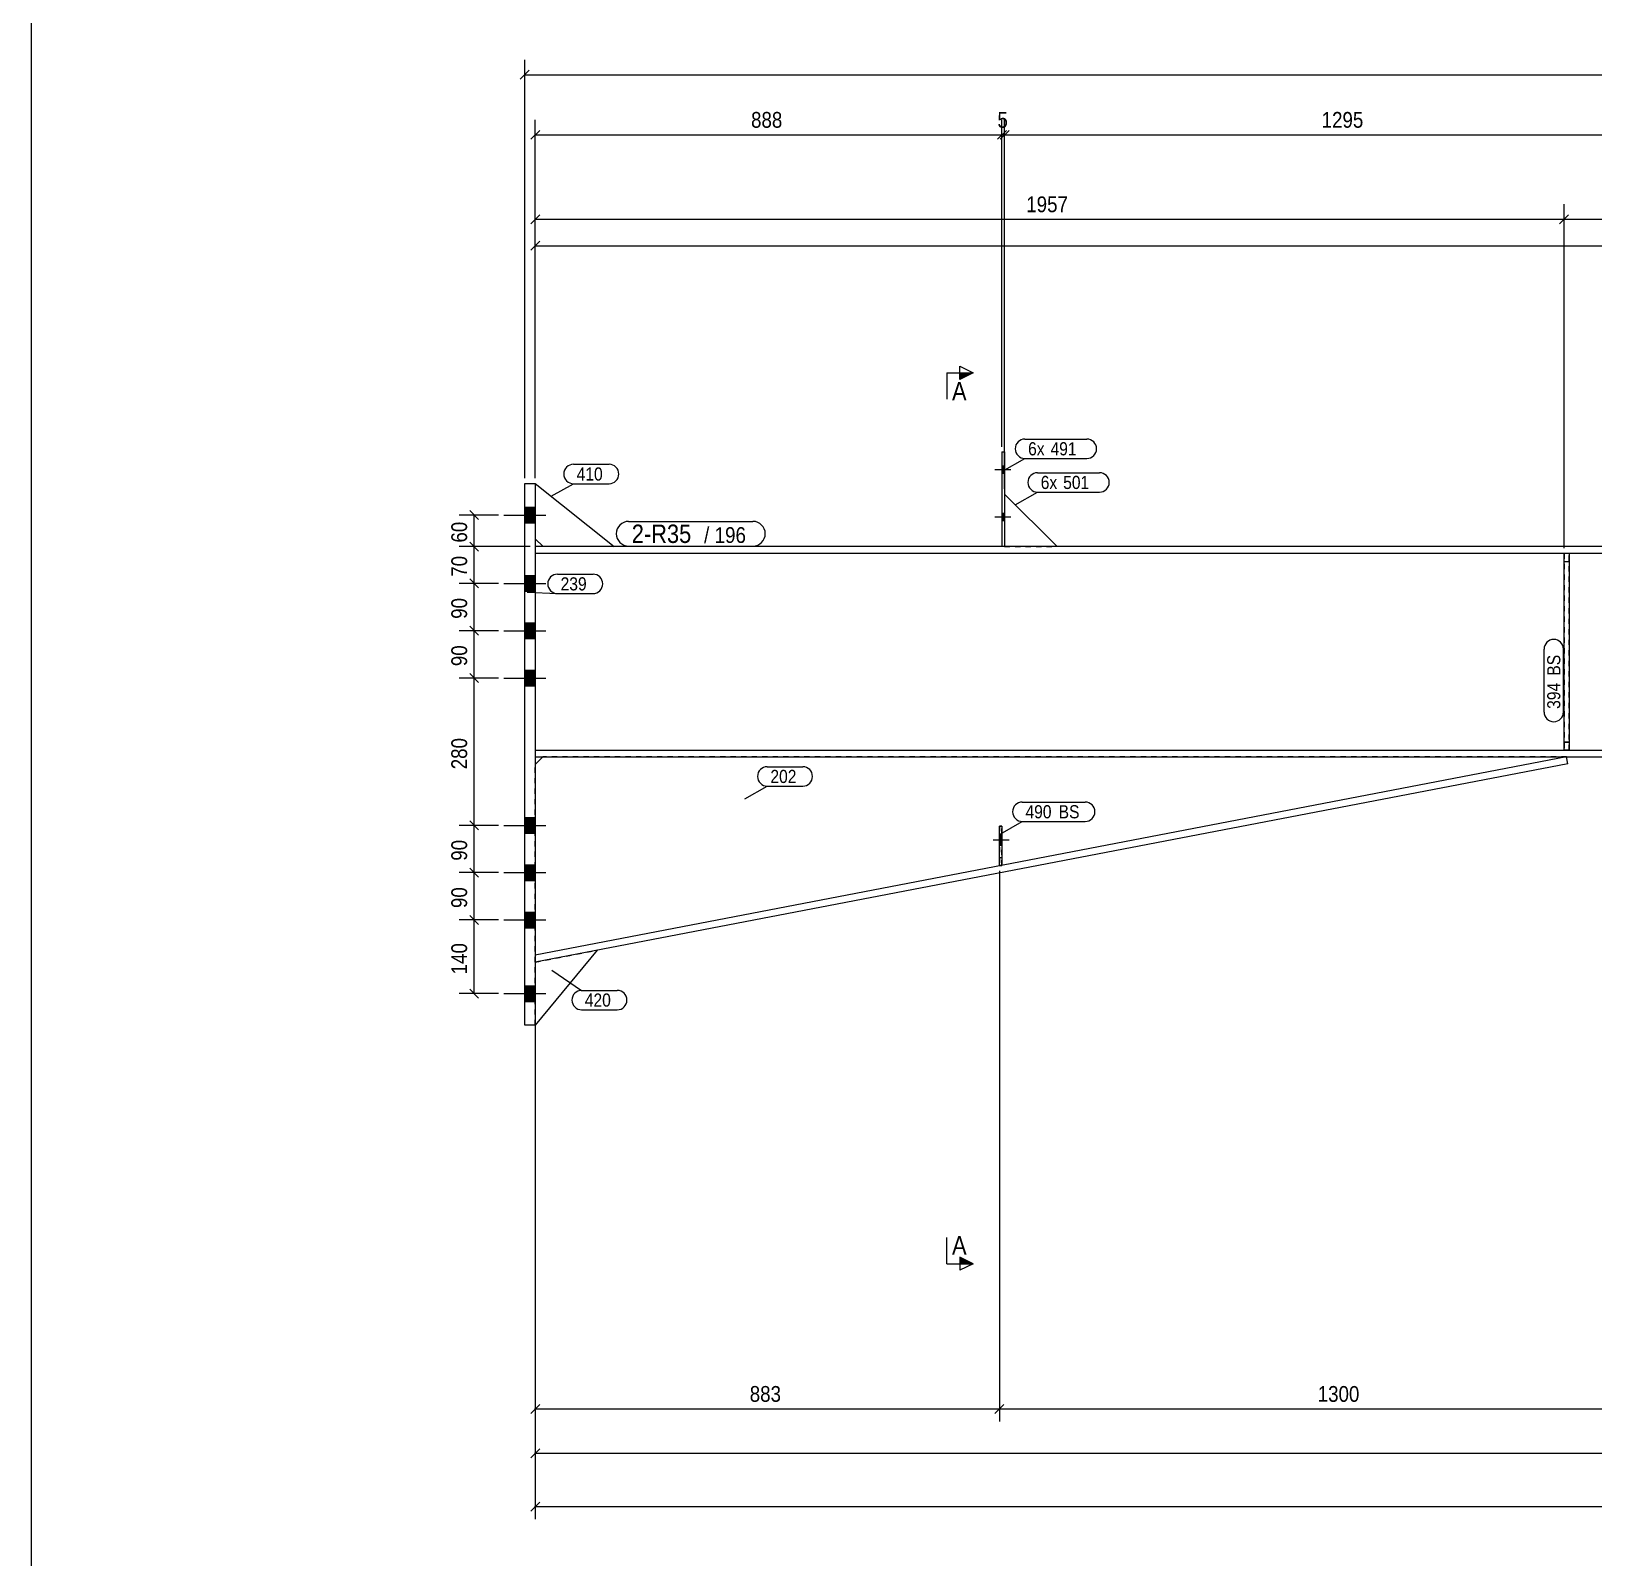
# Model space of a CAD drawing. Header units: millimetres. Extents: x 2 to 1174, y 1 to 825.
# Drawn here: x 5 to 302.2, y 283 to 573.3 of the extents above; entities that cross this region are included whole.
import ezdxf

# ---------------------------------------------------------------- set-up
doc = ezdxf.new("R2010")
doc.units = ezdxf.units.MM
for name, pattern in [('XKITLINE00', [0]), ('XKITLINE01', [4, 1, -1, 1, -1]), ('XKITLINE02', [4, 2, -2])]:
    doc.linetypes.add(name, pattern=pattern)
for name, color, linetype, lineweight in [('Bolt', 3, 'Continuous', 0), ('Dimensions', 7, 'Continuous', 0), ('DrawingSheet', 5, 'Continuous', 0), ('Part', 2, 'Continuous', 0), ('PartMark', 7, 'Continuous', 0), ('Section', 6, 'Continuous', 0)]:
    doc.layers.add(name, color=color, linetype=linetype, lineweight=lineweight)
doc.styles.add('ARIAL', font='ARIAL.TTF')

# ---------------------------------------------------------------- blocks, each defined once
blk = doc.blocks.new('*A5')
at = {"layer": 'Bolt'}
for points in [[(100.86, 479.74), (98.86, 479.74), (98.86, 482.74), (100.86, 482.74)], [(100.86, 479.74), (98.86, 479.74), (98.86, 482.74), (100.86, 482.74)], [(100.86, 466.74), (98.86, 466.74), (98.86, 469.74), (100.86, 469.74)], [(100.86, 466.74), (98.86, 466.74), (98.86, 469.74), (100.86, 469.74)], [(100.86, 457.74), (98.86, 457.74), (98.86, 460.74), (100.86, 460.74)], [(100.86, 457.74), (98.86, 457.74), (98.86, 460.74), (100.86, 460.74)], [(100.86, 448.74), (98.86, 448.74), (98.86, 451.74), (100.86, 451.74)], [(100.86, 448.74), (98.86, 448.74), (98.86, 451.74), (100.86, 451.74)], [(100.86, 420.74), (98.86, 420.74), (98.86, 423.74), (100.86, 423.74)], [(100.86, 420.74), (98.86, 420.74), (98.86, 423.74), (100.86, 423.74)], [(100.86, 411.74), (98.86, 411.74), (98.86, 414.74), (100.86, 414.74)], [(100.86, 411.74), (98.86, 411.74), (98.86, 414.74), (100.86, 414.74)], [(100.86, 402.74), (98.86, 402.74), (98.86, 405.74), (100.86, 405.74)], [(100.86, 402.74), (98.86, 402.74), (98.86, 405.74), (100.86, 405.74)], [(100.86, 388.74), (98.86, 388.74), (98.86, 391.74), (100.86, 391.74)], [(100.86, 388.74), (98.86, 388.74), (98.86, 391.74), (100.86, 391.74)]]:
    blk.add_hatch(color=3, dxfattribs=at).paths.add_polyline_path(points, flags=17)
at = {"layer": 'Bolt', "color": 3, "linetype": 'XKITLINE00', "lineweight": 0}
for p, q in [((98.86, 482.74), (100.86, 482.74)), ((98.86, 482.74), (100.86, 482.74)), ((94.86, 481.24), (102.86, 481.24)), ((94.86, 481.24), (102.86, 481.24)), ((98.86, 479.74), (100.86, 479.74)), ((98.86, 479.74), (100.86, 479.74)), ((98.86, 469.74), (100.86, 469.74)), ((98.86, 469.74), (100.86, 469.74)), ((94.86, 468.24), (102.86, 468.24)), ((94.86, 468.24), (102.86, 468.24)), ((98.86, 466.74), (100.86, 466.74)), ((98.86, 466.74), (100.86, 466.74)), ((98.86, 460.74), (100.86, 460.74)), ((98.86, 460.74), (100.86, 460.74)), ((94.86, 459.24), (102.86, 459.24)), ((94.86, 459.24), (102.86, 459.24)), ((98.86, 457.74), (100.86, 457.74)), ((98.86, 457.74), (100.86, 457.74)), ((98.86, 451.74), (100.86, 451.74)), ((98.86, 451.74), (100.86, 451.74)), ((94.86, 450.24), (102.86, 450.24)), ((94.86, 450.24), (102.86, 450.24)), ((98.86, 448.74), (100.86, 448.74)), ((98.86, 448.74), (100.86, 448.74)), ((94.86, 422.24), (102.86, 422.24)), ((94.86, 422.24), (102.86, 422.24)), ((98.86, 423.74), (100.86, 423.74)), ((98.86, 423.74), (100.86, 423.74)), ((98.86, 420.74), (100.86, 420.74)), ((98.86, 420.74), (100.86, 420.74)), ((94.86, 413.24), (102.86, 413.24)), ((94.86, 413.24), (102.86, 413.24)), ((98.86, 414.74), (100.86, 414.74)), ((98.86, 414.74), (100.86, 414.74)), ((98.86, 411.74), (100.86, 411.74)), ((98.86, 411.74), (100.86, 411.74)), ((94.86, 404.24), (102.86, 404.24)), ((94.86, 404.24), (102.86, 404.24)), ((98.86, 405.74), (100.86, 405.74)), ((98.86, 405.74), (100.86, 405.74)), ((98.86, 402.74), (100.86, 402.74)), ((98.86, 402.74), (100.86, 402.74)), ((94.86, 390.24), (102.86, 390.24)), ((94.86, 390.24), (102.86, 390.24)), ((98.86, 391.74), (100.86, 391.74)), ((98.86, 391.74), (100.86, 391.74)), ((98.86, 388.74), (100.86, 388.74)), ((98.86, 388.74), (100.86, 388.74))]:
    blk.add_line(p, q, dxfattribs=at)
blk = doc.blocks.new('*A6')
at = {"layer": 'Part', "color": 2, "linetype": 'XKITLINE00', "lineweight": 0}
for p, q in [((98.86, 384.24), (98.86, 487.24)), ((98.86, 487.24), (100.86, 487.24)), ((100.86, 487.24), (100.86, 384.24)), ((100.86, 384.24), (98.86, 384.24))]:
    blk.add_line(p, q, dxfattribs=at)
blk = doc.blocks.new('*A7')
at = {"layer": 'Part', "color": 2, "linetype": 'XKITLINE00', "lineweight": 0}
for p, q in [((100.86, 487.24), (115.86, 475.24)), ((102.36, 475.24), (100.86, 476.74))]:
    blk.add_line(p, q, dxfattribs=at)
at = {"layer": 'Part', "color": 7, "linetype": 'XKITLINE01', "lineweight": 0}
for p, q in [((100.86, 487.24), (100.86, 476.74)), ((115.86, 475.24), (102.36, 475.24))]:
    blk.add_line(p, q, dxfattribs=at)
blk = doc.blocks.new('*A10')
at = {"layer": 'Part', "color": 7, "linetype": 'XKITLINE01', "lineweight": 0}
for p, q in [((189.12, 422.11), (189.12, 414.61)), ((189.62, 422.11), (189.12, 422.11)), ((189.62, 414.61), (189.62, 422.11)), ((189.12, 416.11), (189.62, 416.11)), ((189.12, 414.61), (189.62, 414.61))]:
    blk.add_line(p, q, dxfattribs=at)
blk = doc.blocks.new('*A11')
at = {"layer": 'Part', "color": 2, "linetype": 'XKITLINE00', "lineweight": 0}
for p, q in [((189.12, 414.61), (189.12, 422.11)), ((189.12, 422.11), (189.62, 422.11)), ((189.62, 422.11), (189.62, 414.61)), ((189.62, 414.61), (189.12, 414.61))]:
    blk.add_line(p, q, dxfattribs=at)
at = {"layer": 'Part', "color": 7, "linetype": 'XKITLINE01', "lineweight": 0}
blk.add_line((189.12, 416.11), (189.62, 416.11), dxfattribs=at)
blk = doc.blocks.new('*A12')
at = {"layer": 'Part', "color": 2, "linetype": 'XKITLINE00', "lineweight": 0}
blk.add_line((200.12, 475.24), (190.12, 485.24), dxfattribs=at)
at = {"layer": 'Part', "color": 7, "linetype": 'XKITLINE01', "lineweight": 0}
for p, q in [((190.12, 485.24), (190.12, 475.24)), ((190.12, 475.24), (200.12, 475.24))]:
    blk.add_line(p, q, dxfattribs=at)
blk = doc.blocks.new('*A13')
at = {"layer": 'Part', "color": 2, "linetype": 'XKITLINE00', "lineweight": 0}
for p, q in [((189.62, 493.24), (190.12, 493.24)), ((189.62, 493.24), (189.62, 475.24)), ((190.12, 493.24), (190.12, 475.24))]:
    blk.add_line(p, q, dxfattribs=at)
at = {"layer": 'Part', "color": 7, "linetype": 'XKITLINE01', "lineweight": 0}
blk.add_line((190.12, 475.24), (189.62, 475.24), dxfattribs=at)
blk = doc.blocks.new('*A49')
at = {"layer": 'Part', "color": 7, "linetype": 'XKITLINE01', "lineweight": 0}
for p, q in [((297.52, 473.94), (296.52, 473.94)), ((296.52, 473.94), (296.52, 436.54)), ((297.52, 436.54), (297.52, 473.94)), ((296.52, 472.44), (297.52, 472.44)), ((296.52, 438.04), (297.52, 438.04)), ((296.52, 436.54), (297.52, 436.54))]:
    blk.add_line(p, q, dxfattribs=at)
blk = doc.blocks.new('*A50')
at = {"layer": 'Part', "color": 2, "linetype": 'XKITLINE00', "lineweight": 0}
for p, q in [((296.52, 436.54), (296.52, 473.94)), ((297.52, 473.94), (297.52, 436.54))]:
    blk.add_line(p, q, dxfattribs=at)
at = {"layer": 'Part', "color": 7, "linetype": 'XKITLINE01', "lineweight": 0}
for p, q in [((297.52, 473.94), (296.52, 473.94)), ((296.52, 472.44), (297.52, 472.44)), ((297.52, 438.04), (296.52, 438.04)), ((297.52, 436.54), (296.52, 436.54))]:
    blk.add_line(p, q, dxfattribs=at)
blk = doc.blocks.new('*A51')
at = {"layer": 'Part', "color": 2, "linetype": 'XKITLINE00', "lineweight": 0}
for p, q in [((100.86, 433.78), (102.32, 435.24)), ((297.02, 435.24), (100.86, 397.56)), ((297.27, 433.96), (100.86, 396.24)), ((297.27, 433.96), (297.02, 435.24))]:
    blk.add_line(p, q, dxfattribs=at)
at = {"layer": 'Part', "color": 7, "linetype": 'XKITLINE01', "lineweight": 0}
for p, q in [((297.02, 435.24), (102.32, 435.24)), ((100.86, 396.24), (100.86, 433.78))]:
    blk.add_line(p, q, dxfattribs=at)
blk = doc.blocks.new('*A55')
at = {"layer": 'Bolt', "color": 3, "linetype": 'XKITLINE02', "lineweight": 0}
for p, q in [((190.97, 419.41), (187.97, 419.41)), ((189.62, 420.39), (189.12, 420.39)), ((189.62, 418.43), (189.12, 418.43))]:
    blk.add_line(p, q, dxfattribs=at)
blk = doc.blocks.new('*A56')
at = {"layer": 'Bolt'}
blk.add_hatch(color=3, dxfattribs=at).paths.add_polyline_path([(189.62, 418.43), (189.12, 418.43), (189.12, 420.39), (189.62, 420.39)], flags=17)
at = {"layer": 'Bolt', "color": 3, "linetype": 'XKITLINE00', "lineweight": 0}
for p, q in [((190.97, 419.41), (187.97, 419.41)), ((189.62, 420.39), (189.12, 420.39)), ((189.62, 418.43), (189.12, 418.43))]:
    blk.add_line(p, q, dxfattribs=at)
blk = doc.blocks.new('*A57')
at = {"layer": 'Bolt'}
for points in [[(189.62, 490.54), (190.12, 490.54), (190.12, 489.14), (189.62, 489.14)], [(189.62, 490.54), (190.12, 490.54), (190.12, 489.14), (189.62, 489.14)], [(189.62, 481.54), (190.12, 481.54), (190.12, 480.14), (189.62, 480.14)], [(189.62, 481.54), (190.12, 481.54), (190.12, 480.14), (189.62, 480.14)]]:
    blk.add_hatch(color=3, dxfattribs=at).paths.add_polyline_path(points, flags=17)
at = {"layer": 'Bolt', "color": 3, "linetype": 'XKITLINE00', "lineweight": 0}
for p, q in [((190.12, 490.54), (189.62, 490.54)), ((190.12, 490.54), (189.62, 490.54)), ((191.28, 489.84), (188.28, 489.84)), ((191.28, 489.84), (188.28, 489.84)), ((190.12, 489.14), (189.62, 489.14)), ((190.12, 489.14), (189.62, 489.14)), ((190.12, 481.54), (189.62, 481.54)), ((190.12, 481.54), (189.62, 481.54)), ((191.28, 480.84), (188.28, 480.84)), ((191.28, 480.84), (188.28, 480.84)), ((190.12, 480.14), (189.62, 480.14)), ((190.12, 480.14), (189.62, 480.14))]:
    blk.add_line(p, q, dxfattribs=at)
blk = doc.blocks.new('*A77')
at = {"layer": 'Part'}
blk.add_hatch(color=2, dxfattribs=at).paths.add_polyline_path([(511.37, 476.64), (512.97, 476.64), (512.17, 475.24)], flags=17)
at = {"layer": 'Part', "color": 2, "linetype": 'XKITLINE00', "lineweight": 0}
for p, q in [((512.17, 475.24), (511.37, 476.64)), ((511.37, 476.64), (512.97, 476.64)), ((512.97, 476.64), (512.17, 475.24)), ((345.12, 475.24), (100.86, 475.24)), ((345.12, 473.94), (100.86, 473.94)), ((386.7, 475.24), (345.22, 475.24)), ((386.7, 473.94), (345.22, 473.94)), ((428.6, 475.24), (386.8, 475.24)), ((428.6, 473.94), (386.8, 473.94)), ((470.18, 475.24), (428.7, 475.24)), ((470.18, 473.94), (428.7, 473.94)), ((512.08, 475.24), (470.28, 475.24)), ((512.08, 473.94), (470.28, 473.94)), ((530.81, 475.24), (512.18, 475.24)), ((530.81, 473.94), (512.18, 473.94)), ((530.81, 474.24), (530.81, 473.94)), ((100.86, 436.54), (345.12, 436.54)), ((100.86, 435.24), (345.12, 435.24)), ((345.22, 436.54), (386.7, 436.54)), ((345.22, 435.24), (386.7, 435.24)), ((386.8, 436.54), (428.6, 436.54)), ((386.8, 435.24), (428.6, 435.24)), ((428.7, 436.54), (470.18, 436.54)), ((428.7, 435.24), (470.18, 435.24)), ((470.28, 436.54), (512.08, 436.54)), ((470.28, 435.24), (512.08, 435.24)), ((512.18, 436.54), (530.81, 436.54)), ((512.18, 435.24), (530.81, 435.24)), ((530.81, 435.24), (530.81, 436.54))]:
    blk.add_line(p, q, dxfattribs=at)
at = {"layer": 'Part', "color": 7, "linetype": 'XKITLINE01', "lineweight": 0}
for p, q in [((100.86, 475.24), (100.86, 435.24)), ((530.81, 475.24), (530.81, 474.24)), ((530.81, 436.54), (530.81, 473.94))]:
    blk.add_line(p, q, dxfattribs=at)
at = {"layer": 'Part', "color": 2, "linetype": 'XKITLINE00', "lineweight": 0}
blk.add_circle((512.17, 476.14), 1, dxfattribs=at)
blk = doc.blocks.new('*A78')
at = {"layer": 'Part', "color": 2, "linetype": 'XKITLINE00', "lineweight": 0}
blk.add_line((112.64, 398.5), (100.86, 384.24), dxfattribs=at)
at = {"layer": 'Part', "color": 7, "linetype": 'XKITLINE01', "lineweight": 0}
for p, q in [((100.86, 396.24), (112.64, 398.5)), ((100.86, 384.24), (100.86, 396.24))]:
    blk.add_line(p, q, dxfattribs=at)
blk = doc.blocks.new('*A174')
at = {"layer": 'DrawingSheet', "color": 5, "linetype": 'XKITLINE00', "lineweight": 0}
blk.add_line((5, 825), (5, 5), dxfattribs=at)
blk = doc.blocks.new('*A182')
at = {"layer": 'Dimensions', "color": 7, "linetype": 'XKITLINE00', "lineweight": 0}
for p, q in [((98.86, 488.24), (98.86, 567.83)), ((99.7, 565.83), (98.01, 564.13)), ((98.86, 564.98), (933.27, 564.98))]:
    blk.add_line(p, q, dxfattribs=at)
at = {"layer": 'Dimensions', "color": 3}
blk.add_point((98.86, 564.98), dxfattribs=at)
blk = doc.blocks.new('*A183')
at = {"layer": 'Dimensions', "color": 7, "linetype": 'XKITLINE00', "lineweight": 0}
for p, q in [((88.39, 476.09), (90.09, 474.39)), ((99.86, 475.24), (86.39, 475.24)), ((89.24, 468.24), (89.24, 475.24)), ((93.86, 468.24), (86.39, 468.24)), ((88.39, 469.09), (90.09, 467.39))]:
    blk.add_line(p, q, dxfattribs=at)
at = {"layer": 'Dimensions', "color": 3}
for p in [(89.24, 475.24), (89.24, 468.24)]:
    blk.add_point(p, dxfattribs=at)
at = {"layer": 'Dimensions', "color": 3, "style": 'ARIAL', "width": 0.85}
blk.add_text('70', height=3, rotation=90.0002, dxfattribs=at).set_placement((87.89, 469.51))
blk = doc.blocks.new('*A184')
at = {"layer": 'Dimensions', "color": 7, "linetype": 'XKITLINE00', "lineweight": 0}
for p, q in [((88.39, 482.09), (90.09, 480.39)), ((93.86, 481.24), (86.39, 481.24)), ((89.24, 475.24), (89.24, 481.24)), ((88.39, 476.09), (90.09, 474.39)), ((99.86, 475.24), (86.39, 475.24))]:
    blk.add_line(p, q, dxfattribs=at)
at = {"layer": 'Dimensions', "color": 3}
for p in [(89.24, 481.24), (89.24, 475.24)]:
    blk.add_point(p, dxfattribs=at)
at = {"layer": 'Dimensions', "color": 3, "style": 'ARIAL', "width": 0.85}
blk.add_text('60', height=3, rotation=90.0002, dxfattribs=at).set_placement((87.89, 476.01))
blk = doc.blocks.new('*A186')
at = {"layer": 'Dimensions', "color": 7, "linetype": 'XKITLINE00', "lineweight": 0}
for p, q in [((93.86, 404.24), (86.39, 404.24)), ((88.39, 405.09), (90.09, 403.39)), ((89.24, 390.24), (89.24, 404.24)), ((93.86, 390.24), (86.39, 390.24)), ((88.39, 391.09), (90.09, 389.39))]:
    blk.add_line(p, q, dxfattribs=at)
at = {"layer": 'Dimensions', "color": 3}
for p in [(89.24, 404.24), (89.24, 390.24)]:
    blk.add_point(p, dxfattribs=at)
at = {"layer": 'Dimensions', "color": 3, "style": 'ARIAL', "width": 0.85}
blk.add_text('140', height=3, rotation=90.0002, dxfattribs=at).set_placement((87.89, 393.9))
blk = doc.blocks.new('*A187')
at = {"layer": 'Dimensions', "color": 7, "linetype": 'XKITLINE00', "lineweight": 0}
for p, q in [((93.86, 413.24), (86.39, 413.24)), ((88.39, 414.09), (90.09, 412.39)), ((89.24, 404.24), (89.24, 413.24)), ((93.86, 404.24), (86.39, 404.24)), ((88.39, 405.09), (90.09, 403.39))]:
    blk.add_line(p, q, dxfattribs=at)
at = {"layer": 'Dimensions', "color": 3}
for p in [(89.24, 413.24), (89.24, 404.24)]:
    blk.add_point(p, dxfattribs=at)
at = {"layer": 'Dimensions', "color": 3, "style": 'ARIAL', "width": 0.85}
blk.add_text('90', height=3, rotation=90.0002, dxfattribs=at).set_placement((87.89, 406.51))
blk = doc.blocks.new('*A188')
at = {"layer": 'Dimensions', "color": 7, "linetype": 'XKITLINE00', "lineweight": 0}
for p, q in [((93.86, 422.24), (86.39, 422.24)), ((88.39, 423.09), (90.09, 421.39)), ((89.24, 413.24), (89.24, 422.24)), ((93.86, 413.24), (86.39, 413.24)), ((88.39, 414.09), (90.09, 412.39))]:
    blk.add_line(p, q, dxfattribs=at)
at = {"layer": 'Dimensions', "color": 3}
for p in [(89.24, 422.24), (89.24, 413.24)]:
    blk.add_point(p, dxfattribs=at)
at = {"layer": 'Dimensions', "color": 3, "style": 'ARIAL', "width": 0.85}
blk.add_text('90', height=3, rotation=90.0002, dxfattribs=at).set_placement((87.89, 415.51))
blk = doc.blocks.new('*A189')
at = {"layer": 'Dimensions', "color": 7, "linetype": 'XKITLINE00', "lineweight": 0}
for p, q in [((93.86, 450.24), (86.39, 450.24)), ((88.39, 451.09), (90.09, 449.39)), ((89.24, 422.24), (89.24, 450.24)), ((93.86, 422.24), (86.39, 422.24)), ((88.39, 423.09), (90.09, 421.39))]:
    blk.add_line(p, q, dxfattribs=at)
at = {"layer": 'Dimensions', "color": 3}
for p in [(89.24, 450.24), (89.24, 422.24)]:
    blk.add_point(p, dxfattribs=at)
at = {"layer": 'Dimensions', "color": 3, "style": 'ARIAL', "width": 0.85}
blk.add_text('280', height=3, rotation=90.0002, dxfattribs=at).set_placement((87.89, 432.9))
blk = doc.blocks.new('*A190')
at = {"layer": 'Dimensions', "color": 7, "linetype": 'XKITLINE00', "lineweight": 0}
for p, q in [((93.86, 459.24), (86.39, 459.24)), ((88.39, 460.09), (90.09, 458.39)), ((89.24, 450.24), (89.24, 459.24)), ((93.86, 450.24), (86.39, 450.24)), ((88.39, 451.09), (90.09, 449.39))]:
    blk.add_line(p, q, dxfattribs=at)
at = {"layer": 'Dimensions', "color": 3}
for p in [(89.24, 459.24), (89.24, 450.24)]:
    blk.add_point(p, dxfattribs=at)
at = {"layer": 'Dimensions', "color": 3, "style": 'ARIAL', "width": 0.85}
blk.add_text('90', height=3, rotation=90.0002, dxfattribs=at).set_placement((87.89, 452.51))
blk = doc.blocks.new('*A191')
at = {"layer": 'Dimensions', "color": 7, "linetype": 'XKITLINE00', "lineweight": 0}
for p, q in [((93.86, 468.24), (86.39, 468.24)), ((88.39, 469.09), (90.09, 467.39)), ((89.24, 459.24), (89.24, 468.24)), ((93.86, 459.24), (86.39, 459.24)), ((88.39, 460.09), (90.09, 458.39))]:
    blk.add_line(p, q, dxfattribs=at)
at = {"layer": 'Dimensions', "color": 3}
for p in [(89.24, 468.24), (89.24, 459.24)]:
    blk.add_point(p, dxfattribs=at)
at = {"layer": 'Dimensions', "color": 3, "style": 'ARIAL', "width": 0.85}
blk.add_text('90', height=3, rotation=90.0002, dxfattribs=at).set_placement((87.89, 461.51))
blk = doc.blocks.new('*A194')
at = {"layer": 'Dimensions', "color": 7, "linetype": 'XKITLINE00', "lineweight": 0}
for p, q in [((100.86, 434.24), (100.86, 300.43)), ((101.7, 303.68), (100.01, 301.98)), ((100.86, 302.83), (885.64, 302.83))]:
    blk.add_line(p, q, dxfattribs=at)
at = {"layer": 'Dimensions', "color": 3}
blk.add_point((100.86, 302.83), dxfattribs=at)
blk = doc.blocks.new('*A196')
at = {"layer": 'Dimensions', "color": 7, "linetype": 'XKITLINE00', "lineweight": 0}
for p, q in [((100.86, 488.24), (100.86, 535.3)), ((101.7, 533.3), (100.01, 531.6)), ((100.86, 532.45), (929.9, 532.45))]:
    blk.add_line(p, q, dxfattribs=at)
at = {"layer": 'Dimensions', "color": 3}
blk.add_point((100.86, 532.45), dxfattribs=at)
blk = doc.blocks.new('*A197')
at = {"layer": 'Dimensions', "color": 7, "linetype": 'XKITLINE00', "lineweight": 0}
for p, q in [((100.86, 434.24), (100.86, 290.28)), ((101.7, 293.52), (100.01, 291.83)), ((100.86, 292.68), (917.23, 292.68))]:
    blk.add_line(p, q, dxfattribs=at)
at = {"layer": 'Dimensions', "color": 3}
blk.add_point((100.86, 292.68), dxfattribs=at)
blk = doc.blocks.new('*A204')
at = {"layer": 'PartMark', "color": 7, "linetype": 'XKITLINE00', "lineweight": 0}
for p, q in [((104.03, 394.67), (109.68, 390.86)), ((109.68, 390.86), (116.45, 390.86)), ((109.68, 387.16), (116.45, 387.16))]:
    blk.add_line(p, q, dxfattribs=at)
for centre, start, end in [((109.68, 389.01), 90, 270), ((116.45, 389.01), 270, 90)]:
    blk.add_arc(centre, 1.85, start, end, dxfattribs=at)
at = {"layer": 'PartMark', "color": 3, "style": 'ARIAL', "width": 0.85}
blk.add_text('420', height=2.5, dxfattribs=at).set_placement((110.28, 387.76))
blk = doc.blocks.new('*A205')
at = {"layer": 'PartMark', "color": 7, "linetype": 'XKITLINE00', "lineweight": 0}
for p, q in [((105.08, 470.01), (111.84, 470.01)), ((99.29, 466.61), (105.08, 466.31)), ((105.08, 466.31), (111.84, 466.31))]:
    blk.add_line(p, q, dxfattribs=at)
for centre, start, end in [((105.08, 468.16), 90, 270), ((111.84, 468.16), 270, 90)]:
    blk.add_arc(centre, 1.85, start, end, dxfattribs=at)
at = {"layer": 'PartMark', "color": 3, "style": 'ARIAL', "width": 0.85}
blk.add_text('239', height=2.5, dxfattribs=at).set_placement((105.68, 466.91))
blk = doc.blocks.new('*A206')
at = {"layer": 'PartMark', "color": 7, "linetype": 'XKITLINE00', "lineweight": 0}
for p, q in [((108.13, 490.9), (114.89, 490.9)), ((103.89, 484.81), (108.13, 487.2)), ((108.13, 487.2), (114.89, 487.2))]:
    blk.add_line(p, q, dxfattribs=at)
for centre, start, end in [((108.13, 489.05), 90, 270), ((114.89, 489.05), 270, 90)]:
    blk.add_arc(centre, 1.85, start, end, dxfattribs=at)
at = {"layer": 'PartMark', "color": 3, "style": 'ARIAL', "width": 0.85}
blk.add_text('410', height=2.5, dxfattribs=at).set_placement((108.73, 487.8))
blk = doc.blocks.new('*A208')
at = {"layer": 'PartMark', "color": 7, "linetype": 'XKITLINE00', "lineweight": 0}
for p, q in [((118.61, 480.04), (142.25, 480.04)), ((118.61, 475.34), (142.25, 475.34))]:
    blk.add_line(p, q, dxfattribs=at)
for centre, start, end in [((118.61, 477.69), 90, 270), ((142.25, 477.69), 270, 90)]:
    blk.add_arc(centre, 2.35, start, end, dxfattribs=at)
at = {"layer": 'PartMark', "color": 1, "style": 'ARIAL', "width": 0.85}
blk.add_text('2-R35', height=3.5, dxfattribs=at).set_placement((119.21, 475.94))
at = {"layer": 'PartMark', "color": 3, "style": 'ARIAL', "width": 0.85}
for s, p in [('/', (132.97, 475.94)), ('196', (134.98, 475.94))]:
    blk.add_text(s, height=3, dxfattribs=at).set_placement(p)
blk = doc.blocks.new('*A214')
at = {"layer": 'PartMark', "color": 7, "linetype": 'XKITLINE00', "lineweight": 0}
for p, q in [((196.39, 489.3), (208.17, 489.3)), ((192.15, 483.21), (196.39, 485.6)), ((196.39, 485.6), (208.17, 485.6))]:
    blk.add_line(p, q, dxfattribs=at)
for centre, start, end in [((196.39, 487.45), 90, 270), ((208.17, 487.45), 270, 90)]:
    blk.add_arc(centre, 1.85, start, end, dxfattribs=at)
at = {"layer": 'PartMark', "color": 3, "style": 'ARIAL', "width": 0.85}
for s, p in [('6x', (196.99, 486.2)), ('501', (201.26, 486.2))]:
    blk.add_text(s, height=2.5, dxfattribs=at).set_placement(p)
blk = doc.blocks.new('*A215')
at = {"layer": 'PartMark', "color": 7, "linetype": 'XKITLINE00', "lineweight": 0}
for p, q in [((193.99, 495.7), (205.77, 495.7)), ((189.75, 489.61), (193.99, 492)), ((193.99, 492), (205.77, 492))]:
    blk.add_line(p, q, dxfattribs=at)
for centre, start, end in [((193.99, 493.85), 90, 270), ((205.77, 493.85), 270, 90)]:
    blk.add_arc(centre, 1.85, start, end, dxfattribs=at)
at = {"layer": 'PartMark', "color": 3, "style": 'ARIAL', "width": 0.85}
for s, p in [('6x', (194.59, 492.6)), ('491', (198.86, 492.6))]:
    blk.add_text(s, height=2.5, dxfattribs=at).set_placement(p)
blk = doc.blocks.new('*A220')
at = {"layer": 'PartMark', "color": 7, "linetype": 'XKITLINE00', "lineweight": 0}
for p, q in [((292.72, 443.79), (292.72, 455.75)), ((296.42, 443.79), (296.42, 455.75))]:
    blk.add_line(p, q, dxfattribs=at)
for centre, start, end in [((294.57, 455.75), 0, 180), ((294.57, 443.79), 180, 0)]:
    blk.add_arc(centre, 1.85, start, end, dxfattribs=at)
at = {"layer": 'PartMark', "color": 3, "style": 'ARIAL', "width": 0.85}
for s, p in [('BS', (295.82, 450.7)), ('394', (295.82, 444.39))]:
    blk.add_text(s, height=2.5, rotation=90.0002, dxfattribs=at).set_placement(p)
blk = doc.blocks.new('*A221')
at = {"layer": 'PartMark', "color": 7, "linetype": 'XKITLINE00', "lineweight": 0}
for p, q in [((193.49, 426.67), (205.45, 426.67)), ((189.25, 420.58), (193.49, 422.97)), ((193.49, 422.97), (205.45, 422.97))]:
    blk.add_line(p, q, dxfattribs=at)
for centre, start, end in [((193.49, 424.82), 90, 270), ((205.45, 424.82), 270, 90)]:
    blk.add_arc(centre, 1.85, start, end, dxfattribs=at)
at = {"layer": 'PartMark', "color": 3, "style": 'ARIAL', "width": 0.85}
for s, p in [('490', (194.09, 423.57)), ('BS', (200.4, 423.57))]:
    blk.add_text(s, height=2.5, dxfattribs=at).set_placement(p)
blk = doc.blocks.new('*A222')
at = {"layer": 'Section'}
for points in [[(181.62, 508.3), (184.12, 508.3), (181.62, 507.05)], [(181.62, 340.12), (184.12, 338.87), (181.62, 338.87)]]:
    blk.add_hatch(color=3, dxfattribs=at).paths.add_polyline_path(points, flags=17)
at = {"layer": 'Section', "color": 1, "linetype": 'XKITLINE00', "lineweight": 0}
for p, q in [((179.12, 508.3), (179.12, 503.3)), ((179.12, 508.3), (184.12, 508.3)), ((179.12, 338.87), (179.12, 343.87)), ((179.12, 338.87), (184.12, 338.87))]:
    blk.add_line(p, q, dxfattribs=at)
at = {"layer": 'Section', "color": 3, "linetype": 'XKITLINE00', "lineweight": 0}
for p, q in [((181.62, 507.05), (181.62, 509.55)), ((181.62, 509.55), (184.12, 508.3)), ((184.12, 508.3), (181.62, 507.05)), ((184.12, 338.87), (181.62, 340.12)), ((181.62, 340.12), (181.62, 337.62)), ((184.12, 338.87), (181.62, 337.62))]:
    blk.add_line(p, q, dxfattribs=at)
at = {"layer": 'Section', "color": 7, "style": 'ARIAL', "width": 0.85}
for p in [(180.12, 503.05), (180.12, 340.62)]:
    blk.add_text('A', height=3.5, dxfattribs=at).set_placement(p)
blk = doc.blocks.new('*A228')
at = {"layer": 'Dimensions', "color": 7, "linetype": 'XKITLINE00', "lineweight": 0}
for p, q in [((100.86, 488.24), (100.86, 556.4)), ((189.62, 494.24), (189.62, 556.4)), ((101.7, 554.4), (100.01, 552.71)), ((100.86, 553.55), (189.62, 553.55)), ((190.47, 554.4), (188.77, 552.71))]:
    blk.add_line(p, q, dxfattribs=at)
at = {"layer": 'Dimensions', "color": 3}
for p in [(100.86, 553.55), (189.62, 553.55)]:
    blk.add_point(p, dxfattribs=at)
at = {"layer": 'Dimensions', "color": 3, "style": 'ARIAL', "width": 0.85}
blk.add_text('888', height=3, dxfattribs=at).set_placement((141.9, 554.9))
blk = doc.blocks.new('*A229')
at = {"layer": 'Dimensions', "color": 7, "linetype": 'XKITLINE00', "lineweight": 0}
for p, q in [((189.62, 494.24), (189.62, 556.4)), ((190.12, 486.24), (190.12, 556.4)), ((190.47, 554.4), (188.77, 552.71)), ((190.97, 554.4), (189.27, 552.71)), ((189.62, 553.55), (190.12, 553.55))]:
    blk.add_line(p, q, dxfattribs=at)
at = {"layer": 'Dimensions', "color": 3}
for p in [(189.62, 553.55), (190.12, 553.55)]:
    blk.add_point(p, dxfattribs=at)
at = {"layer": 'Dimensions', "color": 3, "style": 'ARIAL', "width": 0.85}
blk.add_text('5', height=3, dxfattribs=at).set_placement((188.76, 554.9))
blk = doc.blocks.new('*A230')
at = {"layer": 'Dimensions', "color": 7, "linetype": 'XKITLINE00', "lineweight": 0}
for p, q in [((190.12, 486.24), (190.12, 556.4)), ((319.62, 494.24), (319.62, 556.4)), ((190.97, 554.4), (189.27, 552.71)), ((190.12, 553.55), (319.62, 553.55)), ((320.47, 554.4), (318.77, 552.71))]:
    blk.add_line(p, q, dxfattribs=at)
at = {"layer": 'Dimensions', "color": 3}
for p in [(190.12, 553.55), (319.62, 553.55)]:
    blk.add_point(p, dxfattribs=at)
at = {"layer": 'Dimensions', "color": 3, "style": 'ARIAL', "width": 0.85}
blk.add_text('1295', height=3, dxfattribs=at).set_placement((250.42, 554.9))
blk = doc.blocks.new('*A245')
at = {"layer": 'Dimensions', "color": 7, "linetype": 'XKITLINE00', "lineweight": 0}
for p, q in [((100.86, 434.24), (100.86, 308.86)), ((189.12, 413.61), (189.12, 308.86)), ((101.7, 312.11), (100.01, 310.41)), ((189.97, 312.11), (188.27, 310.41)), ((100.86, 311.26), (189.12, 311.26))]:
    blk.add_line(p, q, dxfattribs=at)
at = {"layer": 'Dimensions', "color": 3}
for p in [(100.86, 311.26), (189.12, 311.26)]:
    blk.add_point(p, dxfattribs=at)
at = {"layer": 'Dimensions', "color": 3, "style": 'ARIAL', "width": 0.85}
blk.add_text('883', height=3, dxfattribs=at).set_placement((141.65, 312.61))
blk = doc.blocks.new('*A246')
at = {"layer": 'Dimensions', "color": 7, "linetype": 'XKITLINE00', "lineweight": 0}
for p, q in [((319.12, 443.04), (319.12, 308.86)), ((189.12, 413.61), (189.12, 308.86)), ((189.97, 312.11), (188.27, 310.41)), ((319.97, 312.11), (318.27, 310.41)), ((189.12, 311.26), (319.12, 311.26))]:
    blk.add_line(p, q, dxfattribs=at)
at = {"layer": 'Dimensions', "color": 3}
for p in [(189.12, 311.26), (319.12, 311.26)]:
    blk.add_point(p, dxfattribs=at)
at = {"layer": 'Dimensions', "color": 3, "style": 'ARIAL', "width": 0.85}
blk.add_text('1300', height=3, dxfattribs=at).set_placement((249.67, 312.61))
blk = doc.blocks.new('*A250')
at = {"layer": 'Dimensions', "color": 7, "linetype": 'XKITLINE00', "lineweight": 0}
for p, q in [((101.7, 538.34), (100.01, 536.65)), ((100.86, 488.24), (100.86, 540.34)), ((297.37, 538.34), (295.68, 536.65)), ((296.52, 474.94), (296.52, 540.34)), ((100.86, 537.49), (296.52, 537.49))]:
    blk.add_line(p, q, dxfattribs=at)
at = {"layer": 'Dimensions', "color": 3}
for p in [(100.86, 537.49), (296.52, 537.49)]:
    blk.add_point(p, dxfattribs=at)
at = {"layer": 'Dimensions', "color": 3, "style": 'ARIAL', "width": 0.85}
blk.add_text('1957', height=3, dxfattribs=at).set_placement((194.24, 538.84))
blk = doc.blocks.new('*A251')
at = {"layer": 'Dimensions', "color": 7, "linetype": 'XKITLINE00', "lineweight": 0}
for p, q in [((297.37, 538.34), (295.68, 536.65)), ((296.52, 474.94), (296.52, 540.34)), ((529.51, 538.34), (527.81, 536.65)), ((528.66, 486.24), (528.66, 540.34)), ((296.52, 537.49), (528.66, 537.49))]:
    blk.add_line(p, q, dxfattribs=at)
at = {"layer": 'Dimensions', "color": 3}
for p in [(296.52, 537.49), (528.66, 537.49)]:
    blk.add_point(p, dxfattribs=at)
at = {"layer": 'Dimensions', "color": 3, "style": 'ARIAL', "width": 0.85}
blk.add_text('6736', height=3, dxfattribs=at).set_placement((408.14, 538.84))
blk = doc.blocks.new('*A256')
at = {"layer": 'PartMark', "color": 7, "linetype": 'XKITLINE00', "lineweight": 0}
for p, q in [((144.98, 433.39), (151.74, 433.39)), ((140.74, 427.3), (144.98, 429.69)), ((144.98, 429.69), (151.74, 429.69))]:
    blk.add_line(p, q, dxfattribs=at)
for centre, start, end in [((144.98, 431.54), 90, 270), ((151.74, 431.54), 270, 90)]:
    blk.add_arc(centre, 1.85, start, end, dxfattribs=at)
at = {"layer": 'PartMark', "color": 3, "style": 'ARIAL', "width": 0.85}
blk.add_text('202', height=2.5, dxfattribs=at).set_placement((145.58, 430.29))

msp = doc.modelspace()

# ---------------------------------------------------------------- block references
at = {"lineweight": 0}
for name in ['*A174', '*A182', '*A228', '*A229', '*A230', '*A250', '*A251', '*A196', '*A222', '*A215', '*A206', '*A57', '*A13', '*A214', '*A6', '*A7', '*A12', '*A184', '*A5', '*A208', '*A183', '*A49', '*A50', '*A205', '*A191', '*A190', '*A220', '*A189', '*A246', '*A194', '*A197', '*A245', '*A51', '*A256', '*A221', '*A188', '*A10', '*A11', '*A55', '*A56', '*A187', '*A186', '*A78', '*A204']:
    msp.add_blockref(name, (0, 0), dxfattribs=at)
at = {"layer": 'Part', "lineweight": 0}
msp.add_blockref('*A77', (0, 0), dxfattribs=at)

doc.saveas('drawing.dxf')
